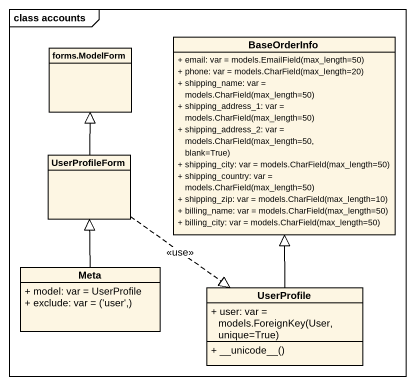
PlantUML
@startuml
mainframe class accounts
hide circle
hide empty members
skinparam classAttributeIconSize 0
class BaseOrderInfo {
  {field} + email: var = models.EmailField(max_length=50)
  {field} + phone: var = models.CharField(max_length=20)
  {field} + shipping_name: var = models.CharField(max_length=50)
  {field} + shipping_address_1: var = models.CharField(max_length=50)
  {field} + shipping_address_2: var = models.CharField(max_length=50, blank=True)
  {field} + shipping_city: var = models.CharField(max_length=50)
  {field} + shipping_country: var = models.CharField(max_length=50)
  {field} + shipping_zip: var = models.CharField(max_length=10)
  {field} + billing_name: var = models.CharField(max_length=50)
  {field} + billing_city: var = models.CharField(max_length=50)
}
class "forms.ModelForm" as forms_ModelForm
class UserProfileForm
class Meta {
  + model: var = UserProfile
  {field} + exclude: var = ('user',)
}
class UserProfile {
  {field} + user: var = models.ForeignKey(User, unique=True)
  + ~__unicode~__()
}
UserProfileForm -up-|> forms_ModelForm
UserProfileForm ..|> UserProfile : <<use>>
Meta -up-|> UserProfileForm
UserProfile -up-|> BaseOrderInfo
@enduml
